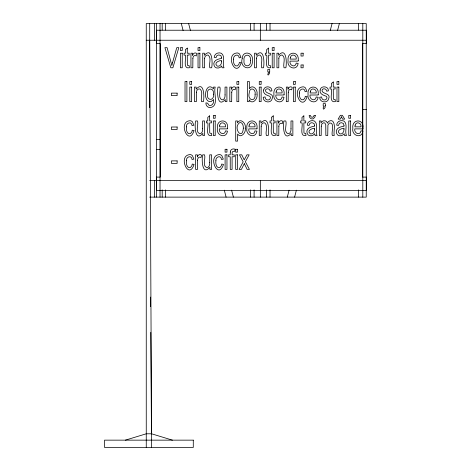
<?xml version="1.0" encoding="UTF-8"?>
<svg xmlns="http://www.w3.org/2000/svg" width="471" height="471" viewBox="0 0 471 471"><rect width="100%" height="100%" fill="white"/><g stroke="black" fill="none" stroke-linecap="round" stroke-linejoin="round"><path stroke-width="0.71" d="M287.286 197.125L289.082 190.172M330.265 30.503L332.061 23.55M294.593 197.125L296.389 190.172M337.572 30.503L339.367 23.55M125.398 440.149L146.257 433.791L151.556 433.791L172.415 440.149M146.257 40.241L366.244 40.241M156.378 43.579L160.252 43.579L160.252 177.102L156.378 177.102L156.378 190.455L366.462 190.455L366.462 177.102L362.588 177.102L362.588 128.707M156.702 43.668L156.378 43.668L156.378 30.226L366.462 30.226L366.462 43.579L362.588 43.579L362.588 127.241M362.588 109.643L366.462 109.643M156.378 139.381L160.252 139.381M156.378 149.531L160.252 149.531M149.701 180.44L366.244 180.44M149.701 197.125L366.244 197.125L366.244 23.55L146.257 23.55L146.257 447.45M188.624 23.55L190.419 30.503M231.602 190.172L233.398 197.125M181.317 23.55L183.113 30.503M224.296 190.172L226.092 197.125M150.484 297.083L150.561 306.639M150.761 332.367L151.556 447.45M149.701 40.241L151.556 433.791M362.8 23.55L362.8 127.258M362.8 128.724L362.8 197.125M358.496 23.55L358.496 30.079M358.496 189.872L358.496 197.125M270.03 23.55L270.03 30.079M270.03 189.872L270.03 197.125M266.586 23.55L266.586 30.079M266.586 189.872L266.586 197.125M260.339 23.55L260.339 40.241M260.339 180.44L260.339 197.125M254.099 23.55L254.099 30.079M254.099 189.872L254.099 197.125M250.654 23.55L250.654 30.079M250.654 189.872L250.654 197.125M165.633 23.55L165.633 30.079M165.633 189.872L165.633 197.125M162.189 23.55L162.189 30.079M162.189 189.872L162.189 197.125M160.034 23.55L160.034 197.125M156.59 23.55L156.59 197.125M154.441 23.55L154.441 40.241M154.441 180.44L154.441 197.125M149.701 23.55L149.701 107.688M221.535 57.886L221.523 58.528C217.749 58.828 212.421 60.747 214.122 65.599C215.106 69.043 219.981 68.619 221.682 65.981L222.053 67.777L223.996 67.777C221.865 63.361 225.744 56.626 221.441 53.317C218.397 51.916 214.264 53.747 214.199 57.362L216.018 57.692L216.948 55.531L218.885 54.924L221.005 55.761L221.535 57.886M227.546 128.218L227.534 128.877L219.339 128.877C218.332 133.14 224.744 136.148 225.556 130.838L227.481 131.15C226.31 139.222 215.865 135.583 217.419 128.365C216.03 118.633 228.859 118.333 227.546 128.218M256.995 128.218L256.983 128.877L248.794 128.877C247.781 133.14 254.199 136.148 255.011 130.838L256.936 131.15C255.765 139.222 245.314 135.583 246.869 128.365C245.485 118.633 258.308 118.333 256.995 128.218M284.066 94.341L284.06 95.001L275.865 95.001C274.852 99.263 281.269 102.272 282.082 96.961L284.007 97.279C282.835 105.351 272.391 101.707 273.939 94.494C272.556 84.756 285.379 84.462 284.066 94.341M298.22 60.465L298.208 61.124L290.018 61.124C289.006 65.387 295.423 68.401 296.235 63.085L298.161 63.402C296.983 71.474 286.539 67.83 288.093 60.618C286.709 50.88 299.532 50.585 298.22 60.465M314.575 125.639L314.563 126.281C310.789 126.581 305.461 128.495 307.163 133.352C308.146 136.79 313.021 136.366 314.722 133.735L315.093 135.53L317.036 135.53C314.905 131.115 318.785 124.379 314.481 121.071C311.437 119.669 307.304 121.494 307.239 125.115L309.064 125.445L309.989 123.284L311.926 122.672L314.045 123.508L314.575 125.639M318.208 94.341L318.196 95.001L310 95.001C308.994 99.263 315.405 102.272 316.218 96.961L318.143 97.279C316.971 105.351 306.527 101.707 308.081 94.494C306.692 84.756 319.515 84.462 318.208 94.341M344.007 125.639L343.995 126.281C340.221 126.581 334.893 128.495 336.594 133.352C337.577 136.79 342.452 136.366 344.148 133.735L344.525 135.53L346.468 135.53C344.336 131.115 348.216 124.379 343.912 121.071C340.869 119.669 336.736 121.494 336.671 125.115L338.49 125.445L339.42 123.284L341.357 122.672L343.477 123.508L344.007 125.639M362.976 128.218L362.97 128.877L354.775 128.877C353.762 133.14 360.18 136.148 360.992 130.838L362.917 131.15C361.746 139.222 351.295 135.583 352.85 128.365C351.466 118.633 364.289 118.333 362.976 128.218M230.295 152.003L230.242 154.835L228.6 154.835L228.6 156.755L230.242 156.755L230.242 169.407L232.097 169.407L232.097 156.755L234.24 156.755L234.24 154.835L232.097 154.835L232.185 152.38L232.921 151.332L234.746 151.35L235.023 149.195C232.91 148.306 230.237 149.537 230.295 152.003M186.469 126.882C186.057 129.466 186.693 134.783 190.484 133.605L191.909 131.803L192.239 130.19L194.07 130.508C188.783 147.223 177.131 121.012 190.361 120.706A3.727 3.727 0 0 1 192.433 121.83L193.893 125.239L192.086 125.61C191.821 120.794 185.715 122.902 186.469 126.882M186.469 160.758C186.057 163.343 186.693 168.659 190.484 167.482L191.909 165.68L192.239 164.067L194.07 164.385C188.783 181.094 177.131 154.882 190.361 154.582A3.727 3.727 0 0 1 192.433 155.707L193.893 159.116L192.086 159.486C191.821 154.665 185.715 156.778 186.469 160.758M215.901 160.758C215.488 163.343 216.124 168.659 219.916 167.482L221.341 165.68L221.67 164.067L223.501 164.385C218.214 181.094 206.557 154.882 219.792 154.582A3.727 3.727 0 0 1 221.865 155.707L223.325 159.116L221.511 159.486C221.246 154.665 215.141 156.778 215.901 160.758M233.581 59.128C233.169 61.713 233.804 67.029 237.59 65.852L239.015 64.05L239.35 62.443L241.181 62.755C235.894 79.469 224.237 53.258 237.472 52.952A3.727 3.727 0 0 1 239.545 54.077L241.005 57.486L239.191 57.856C238.927 53.04 232.821 55.148 233.581 59.128M243.342 128.118C242.494 141.053 232.88 128.218 239.292 122.931A1.919 1.919 0 0 1 240.993 122.648C243.06 123.537 243.319 126.151 243.342 128.118M299.509 93.005C299.091 95.589 299.733 100.906 303.518 99.728L304.943 97.927L305.273 96.314L307.104 96.632C301.823 113.346 290.165 87.135 303.401 86.829A3.727 3.727 0 0 1 305.473 87.953L306.933 91.362L305.12 91.733C304.855 86.917 298.749 89.025 299.509 93.005M196.401 92.41L196.342 101.654L194.482 101.654L194.482 87.082L196.16 87.082L196.16 89.154C204.349 80.088 204.385 97.856 203.413 101.654L201.547 101.654C200.375 97.909 203.619 91.786 199.957 89.007C197.914 88.424 196.325 90.509 196.401 92.41M204.644 58.534L204.591 67.777L202.73 67.777L202.73 53.205L204.402 53.205L204.402 55.278C212.592 46.211 212.633 63.979 211.656 67.777L209.795 67.777C208.624 64.032 211.862 57.909 208.206 55.131C206.157 54.554 204.567 56.638 204.644 58.534M213.339 99.746C215.129 103.832 209.153 108.53 207.735 103.22L205.927 102.861C205.615 105.38 207.693 107.765 210.266 107.565C219.421 106.393 213.157 92.21 215.235 87.082L213.516 87.082L213.516 88.836C206.522 81.094 202.536 97.674 208.288 101.112A3.744 3.744 0 0 0 211.173 101.536L213.339 99.746M213.498 94.188C214.564 101.159 206.31 101.024 207.464 94.106C206.504 87.27 214.482 87.453 213.498 94.188M250.46 60.412C251.591 67.541 242.936 67.677 243.996 60.494C242.901 53.476 251.461 53.353 250.46 60.412M255.094 94.353C255.865 102.537 247.087 100.582 249.23 93.005C249.412 86.387 256.295 88.754 255.094 94.353M256.471 58.534L256.418 67.777L254.558 67.777L254.558 53.205L256.23 53.205L256.23 55.278C264.419 46.211 264.461 63.979 263.483 67.777L261.623 67.777C260.451 64.032 263.689 57.909 260.033 55.131C257.984 54.554 256.395 56.638 256.471 58.534M261.187 126.287L261.134 135.53L259.274 135.53L259.274 120.959L260.946 120.959L260.946 123.031C269.135 113.958 269.176 131.733 268.199 135.53L266.339 135.53C265.167 131.786 268.411 125.657 264.749 122.884C262.706 122.301 261.111 124.385 261.187 126.287M278.844 58.534L278.791 67.777L276.93 67.777L276.93 53.205L278.608 53.205L278.608 55.278C286.792 46.211 286.833 63.979 285.856 67.777L283.995 67.777C282.824 64.032 286.068 57.909 282.406 55.131C280.363 54.554 278.773 56.638 278.844 58.534M321.269 126.216L321.198 135.53L319.332 135.53L319.332 120.959L320.998 120.959L320.998 123.002C321.993 119.993 326.845 119.828 327.433 123.178C328.222 121.088 330.978 119.781 332.856 121.306C335.923 125.245 333.291 131.038 334.222 135.53L332.367 135.53C330.954 132.869 335.352 122.201 329.353 123.025L327.916 125.121L327.722 135.53L325.861 135.53L325.749 124.621L324.807 122.978C322.776 122.095 321.21 124.385 321.269 126.216M202.665 128.766C202.813 130.755 202.206 133.623 199.751 133.735C194.935 132.127 198.844 124.421 197.484 120.959L195.618 120.959C194.588 124.691 194.776 142.607 202.86 133.387L202.86 135.53L204.526 135.53L204.526 120.959L202.665 120.959L202.665 128.766M209.719 162.642C209.866 164.632 209.259 167.499 206.804 167.605C201.988 165.998 205.898 158.297 204.538 154.835L202.677 154.835C201.641 158.568 201.829 176.478 209.919 167.264L209.919 169.407L211.585 169.407L211.585 154.835L209.719 154.835L209.719 162.642M225.05 94.889C225.197 96.879 224.59 99.752 222.135 99.858C217.319 98.251 221.229 90.544 219.869 87.082L218.008 87.082C216.972 90.815 217.16 108.73 225.25 99.511L225.25 101.654L226.916 101.654L226.916 87.082L225.05 87.082L225.05 94.889M291.001 128.766C291.149 130.755 290.536 133.623 288.081 133.735C283.265 132.127 287.175 124.421 285.815 120.959L283.954 120.959C282.918 124.691 283.106 142.607 291.196 133.387L291.196 135.53L292.862 135.53L292.862 120.959L291.001 120.959L291.001 128.766M256.995 94.147C258.285 98.516 252.374 105.386 249.194 99.828L249.194 101.654L247.469 101.654L247.469 81.542L249.33 81.542L249.33 88.713C252.55 83.638 258.132 89.861 256.995 94.147M192.886 58.645L192.81 67.777L190.943 67.777L190.943 53.205L192.621 53.205L192.621 55.413C192.986 53.388 195.271 51.963 196.913 53.67L196.272 55.967C194.441 54.348 192.668 56.832 192.886 58.645M197.579 160.275L197.502 169.407L195.642 169.407L195.642 154.835L197.32 154.835L197.32 157.043C197.685 155.018 199.963 153.593 201.612 155.3L200.97 157.591C199.139 155.972 197.361 158.462 197.579 160.275M221.523 61.371L221.223 63.838L219.992 65.546A3.114 3.114 0 0 1 217.125 66.011C213.398 62.967 218.721 60.612 221.523 60.465L221.523 61.371M231.75 92.522L231.673 101.654L229.813 101.654L229.813 87.082L231.485 87.082L231.485 89.29C231.85 87.265 234.134 85.84 235.777 87.547L235.135 89.843C233.304 88.224 231.532 90.709 231.75 92.522M278.861 126.399L278.785 135.53L276.919 135.53L276.919 120.959L278.596 120.959L278.596 123.166C278.962 121.141 281.246 119.716 282.888 121.424L282.247 123.714C280.416 122.095 278.644 124.585 278.861 126.399M288.264 92.522L288.187 101.654L286.321 101.654L286.321 87.082L287.999 87.082L287.999 89.29C288.364 87.265 290.648 85.84 292.291 87.547L291.649 89.843C289.818 88.224 288.046 90.709 288.264 92.522M314.563 129.125L314.263 131.592L313.032 133.299A3.114 3.114 0 0 1 310.165 133.758C306.438 130.72 311.761 128.365 314.563 128.218L314.563 129.125M343.995 129.125L343.695 131.592L342.464 133.299A3.114 3.114 0 0 1 339.597 133.758C335.87 130.72 341.192 128.365 343.995 128.218L343.995 129.125M242.182 58.598C239.115 68.778 253.392 72.14 252.374 60.288C253.781 52.34 242.541 49.814 242.182 58.598M325.373 105.251L324.99 107.724L323.636 109.213L323.077 108.059L324.207 106.046L323.212 106.046L323.212 103.644L325.373 103.644L325.373 105.251M245.244 128.136C246.374 132.322 240.911 138.963 237.567 134.023L237.567 141.112L235.706 141.112L235.706 120.959L237.402 120.959L237.402 122.854C240.363 117.367 246.539 123.632 245.244 128.136M263.619 90.014C262.635 93.988 267.033 95.295 269.883 96.314C271.249 97.715 269.801 100.199 267.911 99.952A2.532 2.532 0 0 1 265.356 98.215L265.067 96.92L263.224 97.303C262.883 102.572 271.219 103.785 272.214 98.574C274.846 92.557 263.401 94.282 265.885 89.349C267.44 88.095 270.13 89.013 270.113 91.174L271.932 90.844C272.203 85.999 264.249 85.269 263.619 90.014M320.133 90.014C319.15 93.988 323.542 95.295 326.397 96.314C327.763 97.715 326.315 100.199 324.425 99.952A2.532 2.532 0 0 1 321.87 98.215L321.581 96.92L319.738 97.303C319.397 102.572 327.734 103.785 328.723 98.574C331.354 92.557 319.915 94.282 322.394 89.349C323.948 88.095 326.644 89.013 326.627 91.174L328.446 90.844C328.711 85.999 320.763 85.269 320.133 90.014M269.7 71.963L269.324 73.764L268.14 75.077L267.681 74.13L268.435 73.299L268.735 71.963L267.787 71.963L267.787 69.437L269.7 69.437L269.7 71.963M219.733 125.127L219.445 126.846L225.58 126.846C226.41 122.878 220.646 121.018 219.733 125.127M249.183 125.127L248.894 126.846L255.029 126.846C255.859 122.878 250.101 121.018 249.183 125.127M276.259 91.256L275.971 92.97L282.105 92.97C282.93 89.001 277.172 87.141 276.259 91.256M290.407 57.38L290.118 59.093L296.253 59.093C297.083 55.131 291.325 53.264 290.407 57.38M310.395 91.256L310.106 92.97L316.241 92.97C317.071 89.001 311.307 87.141 310.395 91.256M355.169 125.127L354.881 126.846L361.016 126.846C361.84 122.878 356.082 121.018 355.169 125.127M315.282 115.442L314.964 116.961L313.409 118.769C311.19 119.716 309.111 117.65 309.164 115.442L310.436 115.442L311.013 116.837L312.167 117.297L313.433 116.849L314.004 115.442L315.282 115.442M172.669 62.278L171.85 65.569L167.111 47.665L164.938 47.665L170.814 67.777L172.875 67.777L178.809 47.665L176.76 47.665L172.669 62.278M341.44 116.814L340.274 119.145L338.143 119.145L340.374 115.307L342.364 115.307L344.69 119.145L342.576 119.145L341.44 116.814M244.29 163.655L241.405 169.407L239.15 169.407L243.166 161.83L239.451 154.835L241.782 154.835L244.231 159.881L246.922 154.835L249.147 154.835L245.35 161.694L249.436 169.407L247.145 169.407L244.29 163.655M187.275 48.119L185.421 49.596L185.421 53.205L184.055 53.205L184.055 55.125L185.421 55.125C186.475 58.233 182.507 69.261 189.413 67.753L189.148 65.569L187.694 65.487L187.37 65.004L187.275 55.125L189.148 55.125L189.148 53.205L187.275 53.205L187.275 48.119M268.529 48.119L266.68 49.596L266.68 53.205L265.314 53.205L265.314 55.125L266.68 55.125C267.734 58.233 263.766 69.261 270.672 67.753L270.401 65.569L268.947 65.487L268.629 65.004L268.529 55.125L270.401 55.125L270.401 53.205L268.529 53.205L268.529 48.119M209.636 115.866L207.788 117.35L207.788 120.959L206.422 120.959L206.422 122.878L207.788 122.878C208.841 125.981 204.873 137.014 211.779 135.501L211.508 133.322L210.054 133.24L209.736 132.757L209.636 122.878L211.508 122.878L211.508 120.959L209.636 120.959L209.636 115.866M273.251 115.866L271.396 117.35L271.396 120.959L270.03 120.959L270.03 122.878L271.396 122.878C272.45 125.981 268.482 137.014 275.388 135.501L275.123 133.322L273.669 133.24L273.345 132.757L273.251 122.878L275.123 122.878L275.123 120.959L273.251 120.959L273.251 115.866M333.268 81.995L331.419 83.473L331.419 87.082L330.053 87.082L330.053 89.001L331.419 89.001C332.467 92.104 328.505 103.137 335.411 101.624L335.14 99.446L333.686 99.363L333.368 98.881L333.268 89.001L335.14 89.001L335.14 87.082L333.268 87.082L333.268 81.995M303.86 115.866L302.005 117.35L302.005 120.959L300.639 120.959L300.639 122.878L302.005 122.878C303.059 125.981 299.097 137.014 305.997 135.501L305.732 133.322L304.278 133.24L303.954 132.757L303.86 122.878L305.732 122.878L305.732 120.959L303.86 120.959L303.86 115.866M182.248 47.665L180.381 47.665L180.381 50.503L182.248 50.503L182.248 47.665M199.892 47.665L198.032 47.665L198.032 50.503L199.892 50.503L199.892 47.665M274.098 47.665L272.232 47.665L272.232 50.503L274.098 50.503L274.098 47.665M182.248 53.205L180.381 53.205L180.381 67.777L182.248 67.777L182.248 53.205M199.892 53.205L198.032 53.205L198.032 67.777L199.892 67.777L199.892 53.205M274.098 53.205L272.232 53.205L272.232 67.777L274.098 67.777L274.098 53.205M303.136 53.205L301.016 53.205L301.016 56.02L303.136 56.02L303.136 53.205M303.136 64.963L301.016 64.963L301.016 67.777L303.136 67.777L303.136 64.963M186.893 81.542L185.026 81.542L185.026 101.654L186.893 101.654L186.893 81.542M191.65 81.542L189.784 81.542L189.784 84.38L191.65 84.38L191.65 81.542M238.756 81.542L236.895 81.542L236.895 84.38L238.756 84.38L238.756 81.542M261.134 81.542L259.274 81.542L259.274 84.38L261.134 84.38L261.134 81.542M295.27 81.542L293.409 81.542L293.409 84.38L295.27 84.38L295.27 81.542M338.832 81.542L336.971 81.542L336.971 84.38L338.832 84.38L338.832 81.542M191.65 87.082L189.784 87.082L189.784 101.654L191.65 101.654L191.65 87.082M238.756 87.082L236.895 87.082L236.895 101.654L238.756 101.654L238.756 87.082M261.134 87.082L259.274 87.082L259.274 101.654L261.134 101.654L261.134 87.082M295.27 87.082L293.409 87.082L293.409 101.654L295.27 101.654L295.27 87.082M338.832 87.082L336.971 87.082L336.971 101.654L338.832 101.654L338.832 87.082M177.125 93.134L171.403 93.134L171.403 95.619L177.125 95.619L177.125 93.134M215.206 115.413L213.339 115.413L213.339 118.256L215.206 118.256L215.206 115.413M350.636 115.413L348.775 115.413L348.775 118.256L350.636 118.256L350.636 115.413M215.206 120.959L213.339 120.959L213.339 135.53L215.206 135.53L215.206 120.959M350.636 120.959L348.775 120.959L348.775 135.53L350.636 135.53L350.636 120.959M177.125 127.011L171.403 127.011L171.403 129.49L177.125 129.49L177.125 127.011M226.963 149.289L225.103 149.289L225.103 152.133L226.963 152.133L226.963 149.289M237.561 149.289L235.694 149.289L235.694 152.133L237.561 152.133L237.561 149.289M226.963 154.835L225.103 154.835L225.103 169.407L226.963 169.407L226.963 154.835M237.561 154.835L235.694 154.835L235.694 169.407L237.561 169.407L237.561 154.835M177.125 160.888L171.403 160.888L171.403 163.366L177.125 163.366L177.125 160.888M193.281 440.149L104.538 440.149L104.538 447.45L193.281 447.45L193.281 440.149"/></g></svg>
